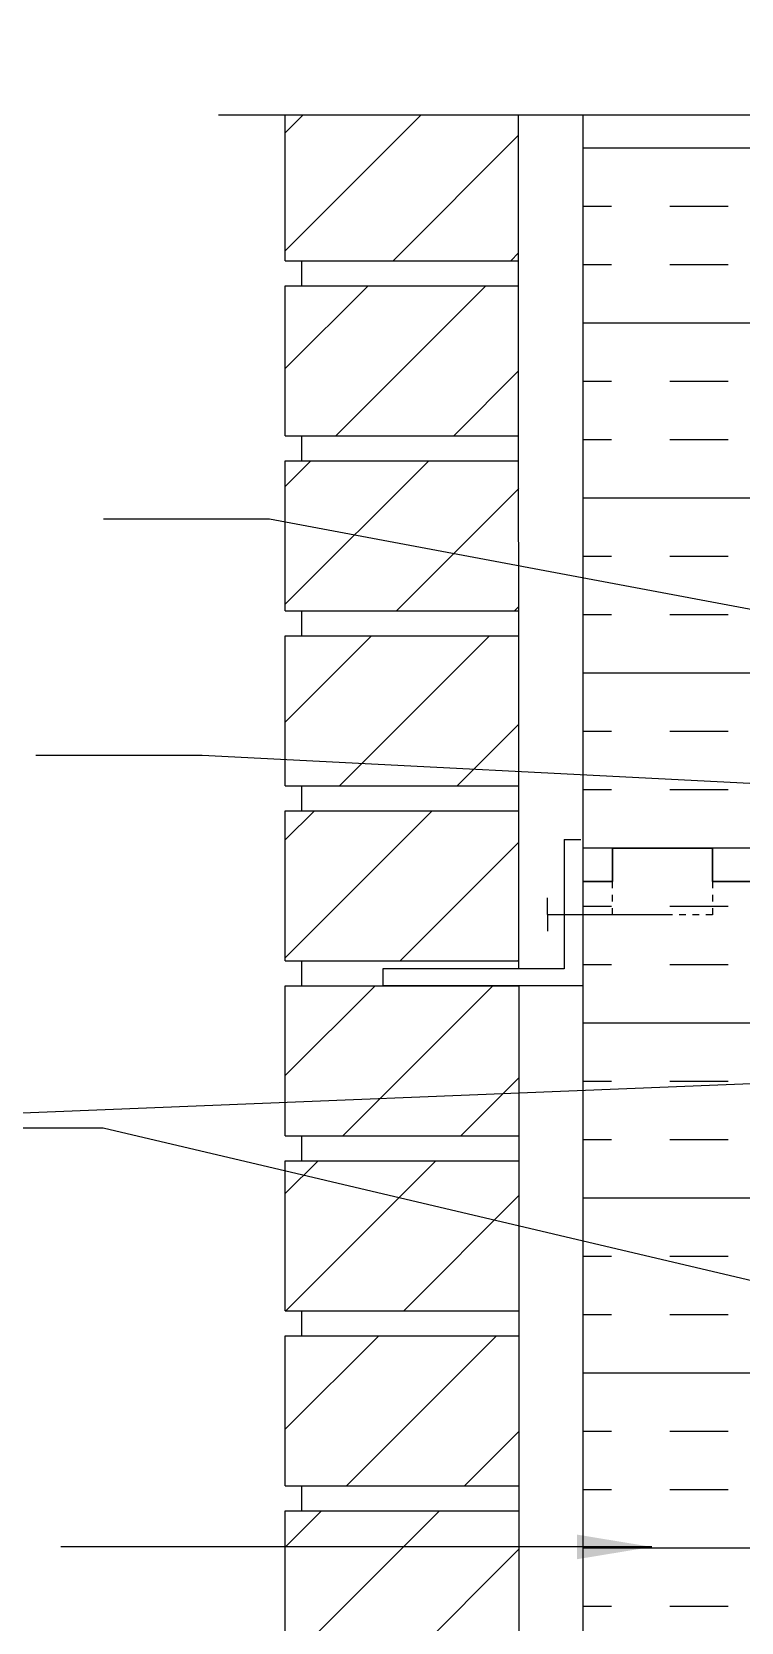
# Model space of a CAD drawing. Header units: inches. Extents: x 179 to 295, y 227 to 304.
# Drawn here: x 249.43 to 260.07, y 264.01 to 287.87 of the extents above; entities that cross this region are included whole.
import ezdxf

# ---------------------------------------------------------------- set-up
doc = ezdxf.new("R2010")
doc.units = ezdxf.units.IN
doc.header["$LTSCALE"] = 0.5
doc.header["$MEASUREMENT"] = 0
doc.linetypes.add('DASHED2', pattern=[0.375, 0.25, -0.125])
for name, color, linetype in [('HATCH', 12, 'Continuous'), ('line25', 2, 'Continuous'), ('LINE50', 5, 'Continuous'), ('LINE9', 9, 'Continuous'), ('TEXT', 4, 'Continuous')]:
    doc.layers.add(name, color=color, linetype=linetype)
doc.styles.add('DIM', font='romans.shx', dxfattribs={"width": 0.7})
doc.dimstyles.new('ext_12', dxfattribs={"dimscale": 12, "dimtxt": 0.09375, "dimasz": 0.09375, "dimexe": 0.09375, "dimexo": 0.0625, "dimgap": 0.0625, "dimtad": 1, "dimdec": 1, "dimzin": 3, "dimdsep": 46, "dimlunit": 4, "dimtxsty": 'DIM', "dimcen": 0.09, "dimdle": 0.09375, "dimclrt": 4, "dimadec": 0, "dimazin": 0, "dimtfac": 1, "dimtdec": 1, "dimtmove": 2, "dimatfit": 3, "dimfxl": 1, "dimfrac": 2, "dimtolj": 1, "dimtzin": 0, "dimarcsym": 0})

msp = doc.modelspace()

# ---------------------------------------------------------------- hatches: boundary and pattern name
at = {"layer": 'HATCH'}
h = msp.add_hatch(dxfattribs=at)
h.set_pattern_fill('ANSI31', color=256, scale=10, style=0)
h.set_pattern_definition([(45, (254.4423, 289.33), (-0.883883, 0.883883), [])])
h.paths.add_polyline_path([(256.73, 289.804), (253.23, 289.804), (253.23, 289.115), (256.73, 289.115)])
h.paths.add_polyline_path([(256.73, 292.429), (253.23, 292.429), (253.23, 290.179), (256.73, 290.179)])
h.paths.add_polyline_path([(256.73, 295.054), (253.23, 295.054), (253.23, 292.804), (256.73, 292.804)])
h.paths.add_polyline_path([(256.73, 297.679), (253.23, 297.679), (253.23, 295.429), (256.73, 295.429)])
h.paths.add_polyline_path([(256.73, 300.304), (253.23, 300.304), (253.23, 298.054), (256.73, 298.054)])
h.paths.add_polyline_path([(256.73, 286.615), (253.23, 286.615), (253.23, 284.431), (256.731, 284.431)])
h.paths.add_polyline_path([(256.731, 284.056), (253.23, 284.056), (253.23, 281.806), (256.731, 281.806)])
h.paths.add_polyline_path([(256.732, 281.431), (253.23, 281.431), (253.23, 279.181), (256.732, 279.181)])
h.paths.add_polyline_path([(256.733, 265.681), (253.23, 265.681), (253.23, 263.431), (256.733, 263.431)])
h.paths.add_polyline_path([(256.733, 268.306), (253.23, 268.306), (253.23, 266.056), (256.733, 266.056)])
h.paths.add_polyline_path([(256.734, 270.931), (253.23, 270.931), (253.23, 268.681), (256.733, 268.681)])
h.paths.add_polyline_path([(256.734, 273.556), (253.23, 273.556), (253.23, 271.306), (256.734, 271.306)])
h.paths.add_polyline_path([(256.733, 276.181), (253.23, 276.181), (253.23, 273.931), (256.734, 273.931)])
h.paths.add_polyline_path([(256.733, 278.806), (253.23, 278.806), (253.23, 276.556), (256.733, 276.556)])
h.paths.add_polyline_path([(256.731, 252.556), (253.23, 252.556), (253.23, 250.306), (256.73, 250.306)])
h.paths.add_polyline_path([(256.73, 249.931), (253.23, 249.931), (253.23, 248.058), (256.73, 248.058)])
h.paths.add_polyline_path([(256.731, 255.181), (253.23, 255.181), (253.23, 252.931), (256.731, 252.931)])
h.paths.add_polyline_path([(256.731, 257.806), (254.692, 257.806), (253.23, 257.806), (253.23, 255.556), (256.731, 255.556)])
h.paths.add_polyline_path([(256.732, 260.431), (253.23, 260.431), (253.23, 258.181), (256.732, 258.181)])
h.paths.add_polyline_path([(256.732, 263.056), (253.23, 263.056), (253.23, 260.806), (256.732, 260.806)])
h = msp.add_hatch(dxfattribs=at)
h.set_pattern_fill('INSUL', color=256, scale=7, style=0)
h.paths.add_polyline_path([(260.327, 286.615), (257.702, 286.615), (257.702, 275.118), (258.14, 275.118), (258.14, 275.618), (259.64, 275.618), (259.64, 275.118), (260.327, 275.118)])
h.paths.add_polyline_path([(274.952, 286.615), (272.327, 286.615), (272.327, 277.115), (274.952, 277.115)])
h = msp.add_hatch(dxfattribs=at)
h.set_pattern_fill('INSUL', color=256, scale=7, style=0)
h.paths.add_polyline_path([(257.702, 257.118), (258.14, 257.118), (258.14, 257.618), (259.64, 257.618), (259.64, 257.118), (260.327, 257.118), (260.327, 275.118), (259.64, 275.118), (259.64, 275.618), (258.14, 275.618), (258.14, 275.118), (257.702, 275.118)])
h.paths.add_polyline_path([(274.952, 257.771), (272.327, 258.83), (272.327, 275.118), (274.952, 275.118)])

# ---------------------------------------------------------------- linework, layer by layer
at = {"layer": 'line25'}
for p, q in [((253.23, 284.431), (253.23, 286.615)), ((256.734, 273.811), (256.73, 286.615)), ((253.23, 284.431), (256.73, 284.431)), ((253.48, 284.056), (253.48, 284.431)), ((253.48, 284.056), (253.48, 284.431)), ((253.23, 281.806), (253.23, 284.056)), ((253.23, 284.056), (256.73, 284.056)), ((253.23, 281.806), (256.73, 281.806)), ((253.48, 281.431), (253.48, 281.806)), ((253.48, 281.431), (253.48, 281.806)), ((253.23, 279.181), (253.23, 281.431)), ((253.23, 281.431), (256.73, 281.431)), ((253.23, 279.181), (256.73, 279.181)), ((253.48, 278.806), (253.48, 279.181)), ((253.48, 278.806), (253.48, 279.181)), ((253.23, 276.556), (253.23, 278.806)), ((253.23, 278.806), (256.73, 278.806)), ((253.23, 276.556), (256.73, 276.556)), ((253.48, 276.181), (253.48, 276.556)), ((253.48, 276.181), (253.48, 276.556)), ((253.23, 273.931), (253.23, 276.181)), ((253.23, 276.181), (256.73, 276.181)), ((253.23, 273.931), (256.734, 273.931)), ((253.48, 273.556), (253.48, 273.931)), ((253.48, 273.556), (253.48, 273.931)), ((253.23, 271.306), (253.23, 273.556)), ((253.23, 273.556), (256.734, 273.556)), ((256.734, 273.561), (256.732, 258.056)), ((253.23, 271.306), (256.734, 271.306)), ((253.48, 270.931), (253.48, 271.306)), ((253.48, 270.931), (253.48, 271.306)), ((253.23, 268.681), (253.23, 270.931)), ((253.23, 270.931), (256.734, 270.931)), ((253.23, 268.681), (256.733, 268.681)), ((253.48, 268.306), (253.48, 268.681)), ((253.48, 268.306), (253.48, 268.681)), ((253.23, 266.056), (253.23, 268.306)), ((253.23, 268.306), (256.733, 268.306)), ((253.23, 266.056), (256.733, 266.056)), ((253.48, 265.681), (253.48, 266.056)), ((253.48, 265.681), (253.48, 266.056)), ((253.23, 263.431), (253.23, 265.681)), ((253.23, 265.681), (256.733, 265.681))]:
    msp.add_line(p, q, dxfattribs=at)
at = {"layer": 'LINE50'}
for p, q in [((257.702, 275.118), (257.702, 286.615)), ((257.702, 257.118), (257.702, 275.118))]:
    msp.add_line(p, q, dxfattribs=at)
for points in [[(260.327, 275.118), (259.64, 275.118), (259.64, 275.618), (258.14, 275.618), (258.14, 275.118), (257.702, 275.118)], [(257.702, 275.118), (258.14, 275.118), (258.14, 275.618), (259.64, 275.618), (259.64, 275.118), (260.327, 275.118)]]:
    msp.add_lwpolyline(points, dxfattribs=at)
at = {"layer": 'LINE9'}
for p, q in [((263.341, 286.615), (252.23, 286.615)), ((257.414, 275.748), (257.414, 273.811)), ((257.414, 275.748), (257.664, 275.748)), ((257.164, 274.623), (257.164, 274.873)), ((257.164, 274.623), (259.01, 274.623)), ((257.164, 274.623), (257.164, 274.373)), ((257.414, 273.811), (254.692, 273.811)), ((254.692, 273.811), (254.692, 273.561)), ((254.692, 273.561), (257.692, 273.561))]:
    msp.add_line(p, q, dxfattribs=at)
at = {"layer": 'LINE9', "linetype": 'DASHED2', "ltscale": 0.15}
msp.add_lwpolyline([(259.64, 275.118), (259.64, 275.118), (259.64, 274.618), (258.14, 274.618), (258.14, 275.118), (258.14, 275.118)], dxfattribs=at)
msp.add_lwpolyline([(259.64, 275.118), (259.64, 275.118), (259.64, 274.618), (258.14, 274.618), (258.14, 275.118), (258.14, 275.118)], dxfattribs=at)

# ---------------------------------------------------------------- leaders
at = {"layer": 'TEXT'}
for points in [[(271.346, 277.115), (252.992, 280.554), (250.5, 280.554)], [(269.532, 276.115), (251.981, 277.012), (249.489, 277.012)], [(267.39, 272.37), (243.684, 271.421)], [(266.308, 267.696), (250.498, 271.421), (243.684, 271.421)], [(258.731, 265.139), (249.861, 265.139)]]:
    msp.add_leader(points, dimstyle='ext_12', override={"dimgap": 0.0625, "dimtad": 0}, dxfattribs=at)

doc.saveas('drawing.dxf')
